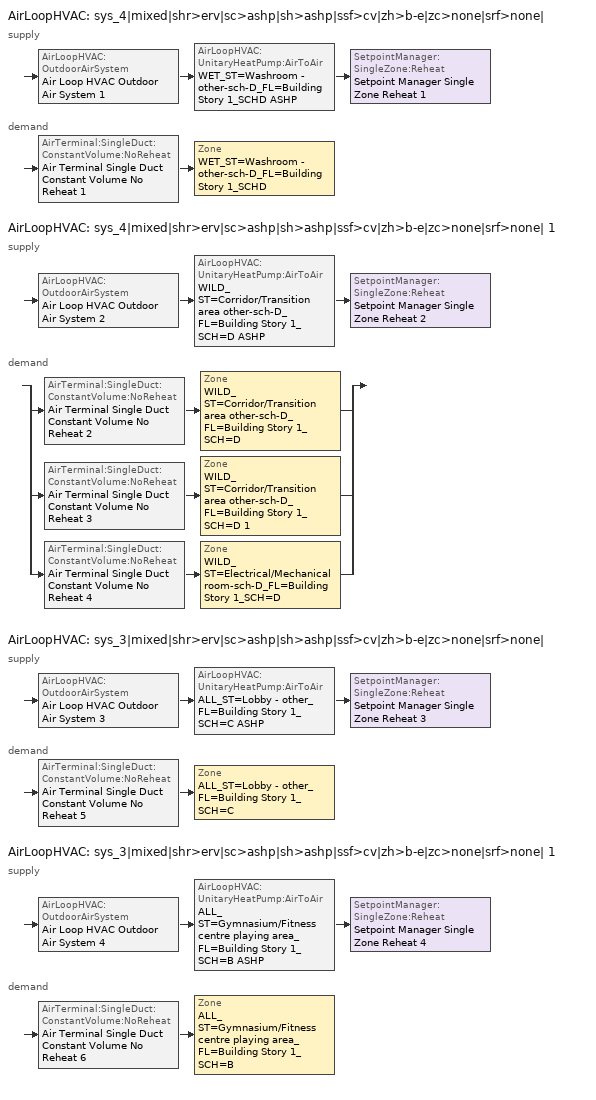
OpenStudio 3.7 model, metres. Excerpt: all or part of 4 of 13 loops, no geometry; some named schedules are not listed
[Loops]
AirLoopHVAC 'sys_4|mixed|shr>erv|sc>ashp|sh>ashp|ssf>cv|zh>b-e|zc>none|srf>none|'
 supply: AirLoopHVAC:OutdoorAirSystem 'Air Loop HVAC Outdoor Air System 1' > AirLoopHVAC:UnitaryHeatPump:AirToAir 'WET_ST=Washroom - other-sch-D_FL=Building Story 1_SCHD ASHP' > SetpointManager:SingleZone:Reheat 'Setpoint Manager Single Zone Reheat 1'
 demand: AirTerminal:SingleDuct:ConstantVolume:NoReheat 'Air Terminal Single Duct Constant Volume No Reheat 1' > Zone 'WET_ST=Washroom - other-sch-D_FL=Building Story 1_SCHD'
AirLoopHVAC 'sys_4|mixed|shr>erv|sc>ashp|sh>ashp|ssf>cv|zh>b-e|zc>none|srf>none| 1'
 supply: AirLoopHVAC:OutdoorAirSystem 'Air Loop HVAC Outdoor Air System 2' > AirLoopHVAC:UnitaryHeatPump:AirToAir 'WILD_ST=Corridor/Transition area other-sch-D_FL=Building Story 1_SCH=D ASHP' > SetpointManager:SingleZone:Reheat 'Setpoint Manager Single Zone Reheat 2'
 demand: split
  | AirTerminal:SingleDuct:ConstantVolume:NoReheat 'Air Terminal Single Duct Constant Volume No Reheat 2' > Zone 'WILD_ST=Corridor/Transition area other-sch-D_FL=Building Story 1_SCH=D'
  | AirTerminal:SingleDuct:ConstantVolume:NoReheat 'Air Terminal Single Duct Constant Volume No Reheat 3' > Zone 'WILD_ST=Corridor/Transition area other-sch-D_FL=Building Story 1_SCH=D 1'
  | AirTerminal:SingleDuct:ConstantVolume:NoReheat 'Air Terminal Single Duct Constant Volume No Reheat 4' > Zone 'WILD_ST=Electrical/Mechanical room-sch-D_FL=Building Story 1_SCH=D'
AirLoopHVAC 'sys_3|mixed|shr>erv|sc>ashp|sh>ashp|ssf>cv|zh>b-e|zc>none|srf>none|'
 supply: AirLoopHVAC:OutdoorAirSystem 'Air Loop HVAC Outdoor Air System 3' > AirLoopHVAC:UnitaryHeatPump:AirToAir 'ALL_ST=Lobby - other_FL=Building Story 1_SCH=C ASHP' > SetpointManager:SingleZone:Reheat 'Setpoint Manager Single Zone Reheat 3'
 demand: AirTerminal:SingleDuct:ConstantVolume:NoReheat 'Air Terminal Single Duct Constant Volume No Reheat 5' > Zone 'ALL_ST=Lobby - other_FL=Building Story 1_SCH=C'
AirLoopHVAC 'sys_3|mixed|shr>erv|sc>ashp|sh>ashp|ssf>cv|zh>b-e|zc>none|srf>none| 1'
 supply: AirLoopHVAC:OutdoorAirSystem 'Air Loop HVAC Outdoor Air System 4' > AirLoopHVAC:UnitaryHeatPump:AirToAir 'ALL_ST=Gymnasium/Fitness centre playing area_FL=Building Story 1_SCH=B ASHP' > SetpointManager:SingleZone:Reheat 'Setpoint Manager Single Zone Reheat 4'
 demand: AirTerminal:SingleDuct:ConstantVolume:NoReheat 'Air Terminal Single Duct Constant Volume No Reheat 6' > Zone 'ALL_ST=Gymnasium/Fitness centre playing area_FL=Building Story 1_SCH=B'
[Sizing:Zone] Zone Cooling Design Supply Air Temperature Input Method=TemperatureDifference; Zone Cooling Design Supply Air Temperature {C}=14; Zone Cooling Design Supply Air Temperature Difference {deltaC}=11; Zone Heating Design Supply Air Temperature Input Method=TemperatureDifference; Zone Heating Design Supply Air Temperature {C}=40; Zone Heating Design Supply Air Temperature Difference {deltaC}=21; Zone Cooling Design Supply Air Humidity Ratio {kg-H2O/kg-air}=0.0085; Zone Heating Design Supply Air Humidity Ratio {kg-H2O/kg-air}=0.008; Zone Heating Sizing Factor=1.3; Zone Cooling Sizing Factor=1; Cooling Design Air Flow Method=DesignDay; Heating Design Air Flow Method=DesignDay; Account for Dedicated Outdoor Air System=No; Dedicated Outdoor Air System Control Strategy=NeutralSupplyAir; Dedicated Outdoor Air Low Setpoint Temperature for Design {C}=autosize; Dedicated Outdoor Air High Setpoint Temperature for Design {C}=autosize; Zone Load Sizing Method=Sensible Load Only No Latent Load; Zone Latent Cooling Design Supply Air Humidity Ratio Input Method=HumidityRatioDifference; Zone Cooling Design Supply Air Humidity Ratio Difference {kgWater/kgDryAir}=0.005; Zone Latent Heating Design Supply Air Humidity Ratio Input Method=HumidityRatioDifference; Zone Humidification Design Supply Air Humidity Ratio Difference {kgWater/kgDryAir}=0.005
WET_ST=Washroom - other-sch-D_FL=Building Story 1_SCHD; ALL_ST=Lobby - other_FL=Building Story 1_SCH=C; ALL_ST=Gymnasium/Fitness centre playing area_FL=Building Story 1_SCH=B; WILD_ST=Corridor/Transition area other-sch-D_FL=Building Story 1_SCH=D; WILD_ST=Corridor/Transition area other-sch-D_FL=Building Story 1_SCH=D 1; WILD_ST=Electrical/Mechanical room-sch-D_FL=Building Story 1_SCH=D
[Zone equipment]
WET_ST=Washroom - other-sch-D_FL=Building Story 1_SCHD: Zone HVAC Baseboard Convective Electric 1, Air Terminal Single Duct Constant Volume No Reheat 1
ALL_ST=Lobby - other_FL=Building Story 1_SCH=C: Zone HVAC Baseboard Convective Electric 5, Air Terminal Single Duct Constant Volume No Reheat 5
ALL_ST=Gymnasium/Fitness centre playing area_FL=Building Story 1_SCH=B: Zone HVAC Baseboard Convective Electric 6, Air Terminal Single Duct Constant Volume No Reheat 6
WILD_ST=Corridor/Transition area other-sch-D_FL=Building Story 1_SCH=D: Zone HVAC Baseboard Convective Electric 2, Air Terminal Single Duct Constant Volume No Reheat 2
WILD_ST=Corridor/Transition area other-sch-D_FL=Building Story 1_SCH=D 1: Zone HVAC Baseboard Convective Electric 3, Air Terminal Single Duct Constant Volume No Reheat 3
WILD_ST=Electrical/Mechanical room-sch-D_FL=Building Story 1_SCH=D: Zone HVAC Baseboard Convective Electric 4, Air Terminal Single Duct Constant Volume No Reheat 4
[AirLoopHVAC] Design Supply Air Flow Rate {m3/s}=autosize; Design Return Air Flow Fraction of Supply Air Flow=1
Name | Availability Schedule
sys_4|mixed|shr>erv|sc>ashp|sh>ashp|ssf>cv|zh>b-e|zc>none|srf>none| | sys_4|mixed|shr>none|sc>ashp|sh>ashp|ssf>cv|zh>b-e|zc>none|srf>none| Occ Sch
sys_4|mixed|shr>erv|sc>ashp|sh>ashp|ssf>cv|zh>b-e|zc>none|srf>none| 1 | sys_4|mixed|shr>none|sc>ashp|sh>ashp|ssf>cv|zh>b-e|zc>none|srf>none| 1 Occ Sch
sys_3|mixed|shr>erv|sc>ashp|sh>ashp|ssf>cv|zh>b-e|zc>none|srf>none| | sys_3|mixed|shr>none|sc>ashp|sh>ashp|ssf>cv|zh>b-e|zc>none|srf>none| Occ Sch
sys_3|mixed|shr>erv|sc>ashp|sh>ashp|ssf>cv|zh>b-e|zc>none|srf>none| 1 | sys_3|mixed|shr>none|sc>ashp|sh>ashp|ssf>cv|zh>b-e|zc>none|srf>none| 1 Occ Sch
[Sizing:System] Type of Load to Size On=Sensible; Design Outdoor Air Flow Rate {m3/s}=Autosize; Central Heating Maximum System Air Flow Ratio=1; Preheat Design Temperature {C}=7; Preheat Design Humidity Ratio {kg-H2O/kg-Air}=0.008; Precool Design Temperature {C}=13; Precool Design Humidity Ratio {kg-H2O/kg-Air}=0.008; Central Cooling Design Supply Air Temperature {C}=13; Central Heating Design Supply Air Temperature {C}=43; Sizing Option=NonCoincident; 100% Outdoor Air in Cooling=No; 100% Outdoor Air in Heating=No; Central Cooling Design Supply Air Humidity Ratio {kg-H2O/kg-Air}=0.0085; Central Heating Design Supply Air Humidity Ratio {kg-H2O/kg-Air}=0.008; Cooling Design Air Flow Method=DesignDay; Cooling Design Air Flow Rate {m3/s}=0; Heating Design Air Flow Method=DesignDay; Heating Design Air Flow Rate {m3/s}=0; System Outdoor Air Method=ZoneSum; Zone Maximum Outdoor Air Fraction=1; Cooling Supply Air Flow Rate Per Floor Area {m3/s-m2}=0.00996765; Cooling Fraction of Autosized Cooling Supply Air Flow Rate=1; Cooling Supply Air Flow Rate Per Unit Cooling Capacity {m3/s-W}=3.94755e-05; Heating Supply Air Flow Rate Per Floor Area {m3/s-m2}=0.00996765; Heating Fraction of Autosized Heating Supply Air Flow Rate=1; Heating Fraction of Autosized Cooling Supply Air Flow Rate=1; Heating Supply Air Flow Rate Per Unit Heating Capacity {m3/s-W}=3.15882e-05; Cooling Design Capacity Method=CoolingDesignCapacity; Cooling Design Capacity {W}=autosize; Cooling Design Capacity Per Floor Area {W/m2}=234.7; Fraction of Autosized Cooling Design Capacity=1; Heating Design Capacity Method=HeatingDesignCapacity; Heating Design Capacity {W}=autosize; Heating Design Capacity Per Floor Area {W/m2}=157; Fraction of Autosized Heating Design Capacity=1; Central Cooling Capacity Control Method=OnOff; Occupant Diversity=autosize
sys_4|mixed|shr>erv|sc>ashp|sh>ashp|ssf>cv|zh>b-e|zc>none|srf>none|; sys_4|mixed|shr>erv|sc>ashp|sh>ashp|ssf>cv|zh>b-e|zc>none|srf>none| 1; sys_3|mixed|shr>erv|sc>ashp|sh>ashp|ssf>cv|zh>b-e|zc>none|srf>none|; sys_3|mixed|shr>erv|sc>ashp|sh>ashp|ssf>cv|zh>b-e|zc>none|srf>none| 1
[Fan:OnOff] Availability Schedule=Always On Discrete; Fan Total Efficiency=0.39975; Pressure Rise {Pa}=622.722; Maximum Flow Rate {m3/s}=autosize; Motor Efficiency=0.615; Motor In Airstream Fraction=1
Name | Fan Power Ratio Function of Speed Ratio Curve | Fan Efficiency Ratio Function of Speed Ratio Curve
Fan On Off 1 | Fan On Off Power Curve | Fan On Off Efficiency Curve
Fan On Off 2 | Fan On Off Power Curve 1 | Fan On Off Efficiency Curve 1
Fan On Off 3 | Fan On Off Power Curve 2 | Fan On Off Efficiency Curve 2
Fan On Off 4 | Fan On Off Power Curve 3 | Fan On Off Efficiency Curve 3
[Coil:Cooling:DX:SingleSpeed] Availability Schedule=Always On Discrete; Rated Total Cooling Capacity {W}=autosize; Rated Sensible Heat Ratio=autosize; Rated Air Flow Rate {m3/s}=autosize; Rated Evaporator Fan Power Per Volume Flow Rate 2017 {W/(m3/s)}=773.3; Rated Evaporator Fan Power Per Volume Flow Rate 2023 {W/(m3/s)}=934.4; Total Cooling Capacity Function of Temperature Curve=DXCOOL-NECB2011-REF-CAPFT; Total Cooling Capacity Function of Flow Fraction Curve=DXCOOL-NECB2011-REF-CAPFFLOW; Energy Input Ratio Function of Temperature Curve=DXCOOL-NECB2011-REF-COOLEIRFT; Energy Input Ratio Function of Flow Fraction Curve=DXCOOL-NECB2011-REF-COOLEIRFFLOW; Part Load Fraction Correlation Curve=DXCOOL-NECB2011-REF-COOLPLFFPLR; Minimum Outdoor Dry-Bulb Temperature for Compressor Operation {C}=-25; Nominal Time for Condensate Removal to Begin {s}=0; Ratio of Initial Moisture Evaporation Rate and Steady State Latent Capacity=0; Maximum Cycling Rate {cycles/hr}=0; Latent Capacity Time Constant {s}=0; Condenser Type=AirCooled; Evaporative Condenser Effectiveness=0.9; Evaporative Condenser Air Flow Rate {m3/s}=autosize; Evaporative Condenser Pump Rated Power Consumption {W}=autosize; Crankcase Heater Capacity {W}=0; Maximum Outdoor Dry-Bulb Temperature for Crankcase Heater Operation {C}=10; Basin Heater Capacity {W/K}=0; Basin Heater Setpoint Temperature {C}=2
Name | Rated COP {W/W}
CoilCoolingDXSingleSpeed_ashp 82kBtu/hr 11EER | 3.79975
CoilCoolingDXSingleSpeed_ashp 1 170kBtu/hr 10.6EER; CoilCoolingDXSingleSpeed_ashp 2 162kBtu/hr 10.6EER | 3.66654
CoilCoolingDXSingleSpeed_ashp 3 65kBtu/hr 10.0EER | 3.46672
[Coil:Heating:DX:SingleSpeed] Availability Schedule=Always On Discrete; Rated Air Flow Rate {m3/s}=Autosize; Rated Supply Fan Power Per Volume Flow Rate 2017 {W/(m3/s)}=773.3; Rated Supply Fan Power Per Volume Flow Rate 2023 {W/(m3/s)}=934.4; Total Heating Capacity Function of Temperature Curve=DXHEAT-NECB2011-REF-CAPFT; Total Heating Capacity Function of Flow Fraction Curve=DXHEAT-NECB2011-REF-CAPFFLOW; Energy Input Ratio Function of Temperature Curve=DXHEAT-NECB2011-REF-EIRFT; Energy Input Ratio Function of Flow Fraction Curve=DXHEAT-NECB2011-REF-EIRFFLOW; Part Load Fraction Correlation Curve=DXHEAT-NECB2011-REF-PLFFPLR; Minimum Outdoor Dry-Bulb Temperature for Compressor Operation {C}=-10; Defrost Strategy=Resistive; Defrost Control=Timed; Defrost Time Period Fraction=0.166667; Resistive Defrost Heater Capacity {W}=2000
Name | Rated Total Heating Capacity {W} | Rated COP {W/W}
CoilHeatingDXSingleSpeed_ashp 59 Clg kBtu/hr 3.1COPH | 17361.1 | 3.31938
CoilHeatingDXSingleSpeed_ashp 1 123 Clg kBtu/hr 3.3COPH | 35994 | 3.56458
CoilHeatingDXSingleSpeed_ashp 2 117 Clg kBtu/hr 3.3COPH | 34306.5 | 3.56177
CoilHeatingDXSingleSpeed_ashp 3 47 Clg kBtu/hr 3.1COPH | 13783 | 3.31378
[Controller:OutdoorAir] Minimum Outdoor Air Flow Rate {m3/s}=autosize; Maximum Outdoor Air Flow Rate {m3/s}=Autosize; Economizer Control Action Type=ModulateFlow; Lockout Type=NoLockout; Minimum Limit Type=FixedMinimum; High Humidity Control=No; Heat Recovery Bypass Control Type=BypassWhenOAFlowGreaterThanMinimum; Economizer Operation Staging=InterlockedWithMechanicalCooling
Name | Economizer Control Type | Minimum Outdoor Air Schedule | Controller Mechanical Ventilation | Economizer Maximum Limit Dry-Bulb Temperature {C} | Economizer Maximum Limit Enthalpy {J/kg} | Economizer Minimum Limit Dry-Bulb Temperature {C}
Controller Outdoor Air 1 | DifferentialEnthalpy | sys_4|mixed|shr>none|sc>ashp|sh>ashp|ssf>cv|zh>b-e|zc>none|srf>none| Occ Sch | Controller Mechanical Ventilation 1
Controller Outdoor Air 2 | DifferentialEnthalpy | sys_4|mixed|shr>none|sc>ashp|sh>ashp|ssf>cv|zh>b-e|zc>none|srf>none| 1 Occ Sch | Controller Mechanical Ventilation 2
Controller Outdoor Air 3 | DifferentialEnthalpy | sys_3|mixed|shr>none|sc>ashp|sh>ashp|ssf>cv|zh>b-e|zc>none|srf>none| Occ Sch | Controller Mechanical Ventilation 3
Controller Outdoor Air 4 | NoEconomizer | sys_3|mixed|shr>none|sc>ashp|sh>ashp|ssf>cv|zh>b-e|zc>none|srf>none| 1 Occ Sch | Controller Mechanical Ventilation 4 | 28 | 64000 | -100
[Controller:MechanicalVentilation] Availability Schedule=Always On Discrete; System Outdoor Air Method=ZoneSum
Controller Mechanical Ventilation 1; Controller Mechanical Ventilation 2; Controller Mechanical Ventilation 3; Controller Mechanical Ventilation 4
[AirLoopHVAC:OutdoorAirSystem]
Name | Controller
Air Loop HVAC Outdoor Air System 1 | Controller Outdoor Air 1
Air Loop HVAC Outdoor Air System 2 | Controller Outdoor Air 2
Air Loop HVAC Outdoor Air System 3 | Controller Outdoor Air 3
Air Loop HVAC Outdoor Air System 4 | Controller Outdoor Air 4
[Coil:Heating:Electric] Availability Schedule=Always On Discrete
Coil Heating Electric 1; Coil Heating Electric 2; Coil Heating Electric 3; Coil Heating Electric 4
[AirLoopHVAC:UnitaryHeatPump:AirToAir] Availability Schedule=Always On Discrete; Supply Air Flow Rate During Cooling Operation {m3/s}=Autosize; Supply Air Flow Rate During Heating Operation {m3/s}=Autosize; Maximum Supply Air Temperature from Supplemental Heater {C}=Autosize
Name | Controlling Zone or Thermostat Location | Supply Air Fan | Heating Coil | Cooling Coil | Supplemental Heating Coil | Supply Air Fan Operating Mode Schedule
WET_ST=Washroom - other-sch-D_FL=Building Story 1_SCHD ASHP | WET_ST=Washroom - other-sch-D_FL=Building Story 1_SCHD | Fan On Off 1 | CoilHeatingDXSingleSpeed_ashp 59 Clg kBtu/hr 3.1COPH | CoilCoolingDXSingleSpeed_ashp 82kBtu/hr 11EER | Coil Heating Electric 1 | sys_4|mixed|shr>none|sc>ashp|sh>ashp|ssf>cv|zh>b-e|zc>none|srf>none| Occ Sch
WILD_ST=Corridor/Transition area other-sch-D_FL=Building Story 1_SCH=D ASHP | WILD_ST=Corridor/Transition area other-sch-D_FL=Building Story 1_SCH=D | Fan On Off 2 | CoilHeatingDXSingleSpeed_ashp 1 123 Clg kBtu/hr 3.3COPH | CoilCoolingDXSingleSpeed_ashp 1 170kBtu/hr 10.6EER | Coil Heating Electric 2 | sys_4|mixed|shr>none|sc>ashp|sh>ashp|ssf>cv|zh>b-e|zc>none|srf>none| 1 Occ Sch
ALL_ST=Lobby - other_FL=Building Story 1_SCH=C ASHP | ALL_ST=Lobby - other_FL=Building Story 1_SCH=C | Fan On Off 3 | CoilHeatingDXSingleSpeed_ashp 2 117 Clg kBtu/hr 3.3COPH | CoilCoolingDXSingleSpeed_ashp 2 162kBtu/hr 10.6EER | Coil Heating Electric 3 | sys_3|mixed|shr>none|sc>ashp|sh>ashp|ssf>cv|zh>b-e|zc>none|srf>none| Occ Sch
ALL_ST=Gymnasium/Fitness centre playing area_FL=Building Story 1_SCH=B ASHP | ALL_ST=Gymnasium/Fitness centre playing area_FL=Building Story 1_SCH=B | Fan On Off 4 | CoilHeatingDXSingleSpeed_ashp 3 47 Clg kBtu/hr 3.1COPH | CoilCoolingDXSingleSpeed_ashp 3 65kBtu/hr 10.0EER | Coil Heating Electric 4 | sys_3|mixed|shr>none|sc>ashp|sh>ashp|ssf>cv|zh>b-e|zc>none|srf>none| 1 Occ Sch
[SetpointManager:SingleZone:Reheat] Minimum Supply Air Temperature {C}=13; Maximum Supply Air Temperature {C}=43
Name | Control Zone | Setpoint Node or NodeList
Setpoint Manager Single Zone Reheat 1 | WET_ST=Washroom - other-sch-D_FL=Building Story 1_SCHD | sys_4|mixed|shr>erv|sc>ashp|sh>ashp|ssf>cv|zh>b-e|zc>none|srf>none| Supply Outlet Node
Setpoint Manager Single Zone Reheat 2 | WILD_ST=Corridor/Transition area other-sch-D_FL=Building Story 1_SCH=D | sys_4|mixed|shr>erv|sc>ashp|sh>ashp|ssf>cv|zh>b-e|zc>none|srf>none| 1 Supply Outlet Node
Setpoint Manager Single Zone Reheat 3 | ALL_ST=Lobby - other_FL=Building Story 1_SCH=C | sys_3|mixed|shr>erv|sc>ashp|sh>ashp|ssf>cv|zh>b-e|zc>none|srf>none| Supply Outlet Node
Setpoint Manager Single Zone Reheat 4 | ALL_ST=Gymnasium/Fitness centre playing area_FL=Building Story 1_SCH=B | sys_3|mixed|shr>erv|sc>ashp|sh>ashp|ssf>cv|zh>b-e|zc>none|srf>none| 1 Supply Outlet Node
[ZoneHVAC:Baseboard:Convective:Electric] Availability Schedule=Always On Discrete; Nominal Capacity {W}=autosize; Efficiency=1
Zone HVAC Baseboard Convective Electric 1; Zone HVAC Baseboard Convective Electric 2; Zone HVAC Baseboard Convective Electric 3; Zone HVAC Baseboard Convective Electric 4; Zone HVAC Baseboard Convective Electric 5; Zone HVAC Baseboard Convective Electric 6
[AirTerminal:SingleDuct:ConstantVolume:NoReheat] Availability Schedule=Always On Discrete; Maximum Air Flow Rate {m3/s}=AutoSize
Air Terminal Single Duct Constant Volume No Reheat 1; Air Terminal Single Duct Constant Volume No Reheat 2; Air Terminal Single Duct Constant Volume No Reheat 3; Air Terminal Single Duct Constant Volume No Reheat 4; Air Terminal Single Duct Constant Volume No Reheat 5; Air Terminal Single Duct Constant Volume No Reheat 6
[Schedule:Ruleset]
Name | Default Day Schedule | Summer Design Day Schedule | Winter Design Day Schedule
sys_3|mixed|shr>none|sc>ashp|sh>ashp|ssf>cv|zh>b-e|zc>none|srf>none| Occ Sch | sys_3|mixed|shr>none|sc>ashp|sh>ashp|ssf>cv|zh>b-e|zc>none|srf>none| Occ Sch Default | sys_3|mixed|shr>none|sc>ashp|sh>ashp|ssf>cv|zh>b-e|zc>none|srf>none| Occ Sch Summer Design Day | sys_3|mixed|shr>none|sc>ashp|sh>ashp|ssf>cv|zh>b-e|zc>none|srf>none| Occ Sch Winter Design Day
sys_3|mixed|shr>none|sc>ashp|sh>ashp|ssf>cv|zh>b-e|zc>none|srf>none| 1 Occ Sch | sys_3|mixed|shr>none|sc>ashp|sh>ashp|ssf>cv|zh>b-e|zc>none|srf>none| 1 Occ Sch Default | sys_3|mixed|shr>none|sc>ashp|sh>ashp|ssf>cv|zh>b-e|zc>none|srf>none| 1 Occ Sch Summer Design Day | sys_3|mixed|shr>none|sc>ashp|sh>ashp|ssf>cv|zh>b-e|zc>none|srf>none| 1 Occ Sch Winter Design Day
sys_4|mixed|shr>none|sc>ashp|sh>ashp|ssf>cv|zh>b-e|zc>none|srf>none| Occ Sch | sys_4|mixed|shr>none|sc>ashp|sh>ashp|ssf>cv|zh>b-e|zc>none|srf>none| Occ Sch Default | sys_4|mixed|shr>none|sc>ashp|sh>ashp|ssf>cv|zh>b-e|zc>none|srf>none| Occ Sch Summer Design Day | sys_4|mixed|shr>none|sc>ashp|sh>ashp|ssf>cv|zh>b-e|zc>none|srf>none| Occ Sch Winter Design Day
sys_4|mixed|shr>none|sc>ashp|sh>ashp|ssf>cv|zh>b-e|zc>none|srf>none| 1 Occ Sch | sys_4|mixed|shr>none|sc>ashp|sh>ashp|ssf>cv|zh>b-e|zc>none|srf>none| 1 Occ Sch Default | sys_4|mixed|shr>none|sc>ashp|sh>ashp|ssf>cv|zh>b-e|zc>none|srf>none| 1 Occ Sch Summer Design Day | sys_4|mixed|shr>none|sc>ashp|sh>ashp|ssf>cv|zh>b-e|zc>none|srf>none| 1 Occ Sch Winter Design Day
[Schedule:Day]
sys_3|mixed|shr>none|sc>ashp|sh>ashp|ssf>cv|zh>b-e|zc>none|srf>none| Occ Sch Default: 9, 0, 0, 21, 0, 1, 24, 0, 0
sys_3|mixed|shr>none|sc>ashp|sh>ashp|ssf>cv|zh>b-e|zc>none|srf>none| Occ Sch Winter Design Day; sys_3|mixed|shr>none|sc>ashp|sh>ashp|ssf>cv|zh>b-e|zc>none|srf>none| Occ Sch Summer Design Day; sys_3|mixed|shr>none|sc>ashp|sh>ashp|ssf>cv|zh>b-e|zc>none|srf>none| 1 Occ Sch Summer Design Day; sys_4|mixed|shr>none|sc>ashp|sh>ashp|ssf>cv|zh>b-e|zc>none|srf>none| Occ Sch Winter Design Day; sys_4|mixed|shr>none|sc>ashp|sh>ashp|ssf>cv|zh>b-e|zc>none|srf>none| Occ Sch Summer Design Day; sys_4|mixed|shr>none|sc>ashp|sh>ashp|ssf>cv|zh>b-e|zc>none|srf>none| 1 Occ Sch Winter Design Day; sys_4|mixed|shr>none|sc>ashp|sh>ashp|ssf>cv|zh>b-e|zc>none|srf>none| 1 Occ Sch Summer Design Day: 24, 0, 1
sys_3|mixed|shr>none|sc>ashp|sh>ashp|ssf>cv|zh>b-e|zc>none|srf>none| 1 Occ Sch Default: 1, 0, 1, 10, 0, 0, 24, 0, 1
sys_4|mixed|shr>none|sc>ashp|sh>ashp|ssf>cv|zh>b-e|zc>none|srf>none| Occ Sch Default; sys_4|mixed|shr>none|sc>ashp|sh>ashp|ssf>cv|zh>b-e|zc>none|srf>none| 1 Occ Sch Default: 9, 0, 0, 18, 0, 1, 19, 0, 0, 22, 0, 1, 24, 0, 0
[Schedule:Rule] Rule Order=0; Apply Sunday=Yes; Date Specification Type=DateRange; Start Month=1; Start Day=1; End Month=12; End Day=31
Name | Schedule Ruleset | Day Schedule | Apply Saturday
Schedule Rule 80 | sys_3|mixed|shr>none|sc>ashp|sh>ashp|ssf>cv|zh>b-e|zc>none|srf>none| Occ Sch | Schedule Day 59
Schedule Rule 92 | sys_4|mixed|shr>none|sc>ashp|sh>ashp|ssf>cv|zh>b-e|zc>none|srf>none| Occ Sch | Schedule Day 71 | Yes
Schedule Rule 93 | sys_4|mixed|shr>none|sc>ashp|sh>ashp|ssf>cv|zh>b-e|zc>none|srf>none| 1 Occ Sch | Schedule Day 72 | Yes
[Schedule:Constant]
Always On Discrete: Value=1
[Curve:Exponent] Coefficient1 Constant=1; Coefficient2 Constant=0; Coefficient3 Constant=0; Minimum Value of x=0; Maximum Value of x=1
Fan On Off Power Curve; Fan On Off Power Curve 1; Fan On Off Power Curve 2; Fan On Off Power Curve 3
[Curve:Cubic]
Name | Coefficient1 Constant | Coefficient2 x | Coefficient3 x**2 | Coefficient4 x**3 | Minimum Value of x | Maximum Value of x
Fan On Off Efficiency Curve; Fan On Off Efficiency Curve 1; Fan On Off Efficiency Curve 2; Fan On Off Efficiency Curve 3 | 1 | 0 | 0 | 0 | 0 | 1
DXHEAT-NECB2011-REF-CAPFT | 0.729009 | 0.0319275 | 0.000136404 | -8.748e-06 | -20 | 20
DXHEAT-NECB2011-REF-CAPFFLOW | 0.84 | 0.16 | 0 | 0 | 0.5 | 1.5
DXHEAT-NECB2011-REF-EIRFT | 1.2183 | -0.03612 | 0.00142 | -2.68e-05 | -20 | 20
DXHEAT-NECB2011-REF-PLFFPLR | 0.3696 | 2.3362 | -2.9577 | 1.2596 | 0.7 | 1
DXCOOL-NECB2011-REF-COOLPLFFPLR | 0.0277 | 4.9151 | -8.184 | 4.2702 | 0.7 | 1
[Curve:Biquadratic] Minimum Value of x=13; Maximum Value of x=24; Minimum Value of y=24; Maximum Value of y=46
Name | Coefficient1 Constant | Coefficient2 x | Coefficient3 x**2 | Coefficient4 y | Coefficient5 y**2 | Coefficient6 x*y
DXCOOL-NECB2011-REF-CAPFT | 0.867905 | 0.0142459 | 0.00055436 | -0.0075575 | 3.3e-05 | -0.0001918
DXCOOL-NECB2011-REF-COOLEIRFT | 0.114171 | 0.0281822 | -0.0004199 | 0.0214108 | 0.000161028 | -0.000679104
[Curve:Quadratic]
Name | Coefficient1 Constant | Coefficient2 x | Coefficient3 x**2 | Minimum Value of x | Maximum Value of x
DXHEAT-NECB2011-REF-EIRFFLOW | 1.3824 | -0.4336 | 0.0512 | 0 | 1
DXCOOL-NECB2011-REF-CAPFFLOW | 0.8 | 0.2 | 0 | 0.5 | 1.5
DXCOOL-NECB2011-REF-COOLEIRFFLOW | 1.1552 | -0.1808 | 0.0256 | 0.5 | 1.5
